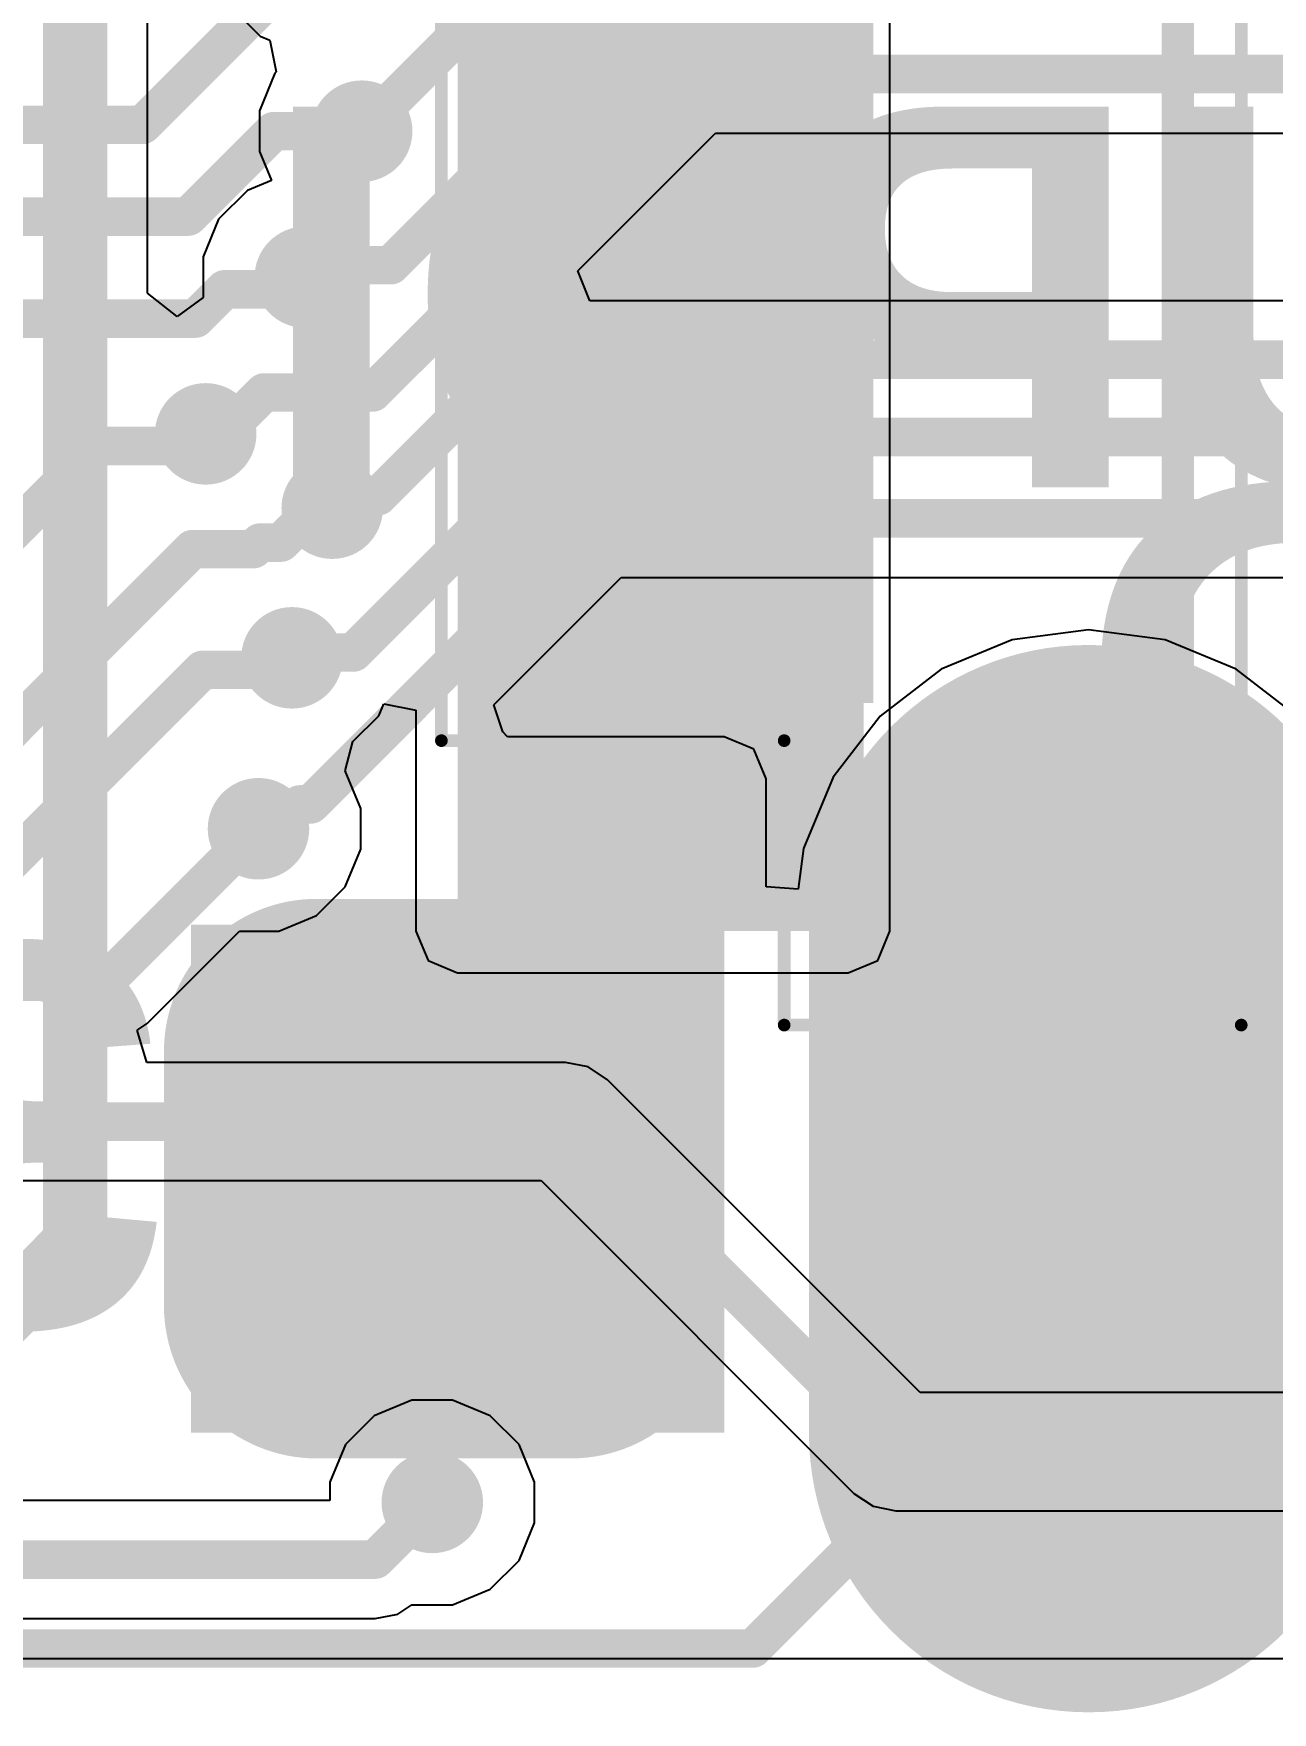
# Model space of a CAD drawing. Header units: inches. Extents: x -0.01 to 1.52, y -0.01 to 0.64.
# Drawn here: x 0.6252 to 0.8173, y 0.0019 to 0.2622 of the extents above; entities that cross this region are included whole.
import ezdxf

# ---------------------------------------------------------------- set-up
doc = ezdxf.new("R2010")
doc.units = ezdxf.units.IN
doc.header["$MEASUREMENT"] = 0
for name, color, linetype in [('Bottom Layer', 5, 'Continuous'), ('Bottom Overlay', 54, 'Continuous'), ('Bottom Paste', 16, 'Continuous'), ('Bottom Solder', 6, 'Continuous'), ('Mechanical 13', 56, 'Continuous'), ('Mechanical 15', 56, 'Continuous'), ('Top Layer', 1, 'Continuous'), ('Top Overlay', 2, 'Continuous'), ('Top Paste', 8, 'Continuous'), ('Top Solder', 216, 'Continuous'), ('Via Holes', 16, 'Continuous')]:
    doc.layers.add(name, color=color, linetype=linetype)
doc.styles.add('Arial_Bold', font='', dxfattribs={"height": 0.2})
doc.styles.get('Arial_Bold').set_extended_font_data('Arial', bold=True)

# ---------------------------------------------------------------- blocks, each defined once
blk = doc.blocks.new('BAT_120TR_5')
at = {"layer": 'Top Layer'}
blk.add_hatch(color=1, dxfattribs=at).paths.add_polyline_path([(-0.02657, 0.07874), (0.02657, 0.07874), (0.02657, -0.07874), (-0.02657, -0.07874)])
at = {"layer": 'Top Paste'}
blk.add_hatch(color=8, dxfattribs=at).paths.add_polyline_path([(-0.02657, 0.07874), (0.02657, 0.07874), (0.02657, -0.07874), (-0.02657, -0.07874)])
at = {"layer": 'Top Solder'}
blk.add_hatch(color=216, dxfattribs=at).paths.add_polyline_path([(-0.03057, 0.08274), (0.03057, 0.08274), (0.03057, -0.08274), (-0.03057, -0.08274)])
at = {"layer": 'Mechanical 13'}
for points in [[(-0.07776, 0.12283, 0.005, 0.005, 0), (-0.07776, -0.12283, 0.005, 0.005, 0)], [(-0.02657, 0.12283, 0.005, 0.005, 0), (-0.07776, 0.12283, 0.005, 0.005, 0)], [(-0.02657, 0.12283, 0.005, 0.005, 0), (-0.02657, 0.07874, 0.005, 0.005, 0)], [(0.02657, 0.07874, 0.005, 0.005, 0), (-0.02657, 0.07874, 0.005, 0.005, 0)], [(0.02657, 0.07874, 0.005, 0.005, 0), (0.02657, -0.07874, 0.005, 0.005, 0)]]:
    blk.add_lwpolyline(points, format="xyseb", dxfattribs=at)
for points in [[(-0.07901, 0.12283, 0.0025, 0.0025, 1), (-0.07651, 0.12283, 0.0025, 0.0025, 1)], [(-0.07901, 0.12283, 0.0025, 0.0025, 1), (-0.07651, 0.12283, 0.0025, 0.0025, 1)], [(-0.02782, 0.12283, 0.0025, 0.0025, 1), (-0.02532, 0.12283, 0.0025, 0.0025, 1)], [(-0.02782, 0.12283, 0.0025, 0.0025, 1), (-0.02532, 0.12283, 0.0025, 0.0025, 1)], [(-0.02782, 0.07874, 0.0025, 0.0025, 1), (-0.02532, 0.07874, 0.0025, 0.0025, 1)], [(-0.02782, 0.07874, 0.0025, 0.0025, 1), (-0.02532, 0.07874, 0.0025, 0.0025, 1)], [(0.02532, 0.07874, 0.0025, 0.0025, 1), (0.02782, 0.07874, 0.0025, 0.0025, 1)], [(0.02532, 0.07874, 0.0025, 0.0025, 1), (0.02782, 0.07874, 0.0025, 0.0025, 1)]]:
    blk.add_lwpolyline(points, format="xyseb", close=True, dxfattribs=at)
at = {"layer": 'Mechanical 15'}
for points in [[(-0.01673, 0.13268, 0.00197, 0.00197, 0), (-0.0876, 0.13268, 0.00197, 0.00197, 0)], [(-0.0876, 0.13268, 0.00197, 0.00197, 0), (-0.0876, -0.13268, 0.00197, 0.00197, 0)], [(-0.01673, 0.13268, 0.00197, 0.00197, 0), (-0.01673, 0.08858, 0.00197, 0.00197, 0)], [(0.03642, 0.08858, 0.00197, 0.00197, 0), (-0.01673, 0.08858, 0.00197, 0.00197, 0)], [(0.03642, 0.08858, 0.00197, 0.00197, 0), (0.03642, -0.08858, 0.00197, 0.00197, 0)]]:
    blk.add_lwpolyline(points, format="xyseb", dxfattribs=at)
for points in [[(-0.08809, 0.13268, 0.000984, 0.000984, 1), (-0.08711, 0.13268, 0.000984, 0.000984, 1)], [(-0.08809, 0.13268, 0.000984, 0.000984, 1), (-0.08711, 0.13268, 0.000984, 0.000984, 1)], [(-0.01722, 0.13268, 0.000984, 0.000984, 1), (-0.01624, 0.13268, 0.000984, 0.000984, 1)], [(-0.01722, 0.13268, 0.000984, 0.000984, 1), (-0.01624, 0.13268, 0.000984, 0.000984, 1)], [(-0.01722, 0.08858, 0.000984, 0.000984, 1), (-0.01624, 0.08858, 0.000984, 0.000984, 1)], [(-0.01722, 0.08858, 0.000984, 0.000984, 1), (-0.01624, 0.08858, 0.000984, 0.000984, 1)], [(0.03593, 0.08858, 0.000984, 0.000984, 1), (0.03691, 0.08858, 0.000984, 0.000984, 1)], [(0.03593, 0.08858, 0.000984, 0.000984, 1), (0.03691, 0.08858, 0.000984, 0.000984, 1)]]:
    blk.add_lwpolyline(points, format="xyseb", close=True, dxfattribs=at)
at = {"layer": 'Top Overlay'}
for points in [[(-0.07776, 0.12283, 0.005, 0.005, 0), (-0.07776, -0.12283, 0.005, 0.005, 0)], [(-0.02657, 0.12283, 0.005, 0.005, 0), (-0.07776, 0.12283, 0.005, 0.005, 0)], [(-0.02657, 0.12283, 0.005, 0.005, 0), (-0.02657, 0.09134, 0.005, 0.005, 0)]]:
    blk.add_lwpolyline(points, format="xyseb", dxfattribs=at)
for points in [[(-0.07901, 0.12283, 0.0025, 0.0025, 1), (-0.07651, 0.12283, 0.0025, 0.0025, 1)], [(-0.07901, 0.12283, 0.0025, 0.0025, 1), (-0.07651, 0.12283, 0.0025, 0.0025, 1)], [(-0.02782, 0.12283, 0.0025, 0.0025, 1), (-0.02532, 0.12283, 0.0025, 0.0025, 1)], [(-0.02782, 0.12283, 0.0025, 0.0025, 1), (-0.02532, 0.12283, 0.0025, 0.0025, 1)], [(-0.02782, 0.09134, 0.0025, 0.0025, 1), (-0.02532, 0.09134, 0.0025, 0.0025, 1)]]:
    blk.add_lwpolyline(points, format="xyseb", close=True, dxfattribs=at)
blk = doc.blocks.new('T____P____SMD_3_P____B_15')
at = {"layer": 'Bottom Layer'}
h = blk.add_hatch(color=5, dxfattribs=at)
edge = h.paths.add_edge_path()
edge.add_arc((-0.01969, 0.11969), 0.01969, 90, 180)
edge.add_line((-0.03937, 0.11969), (-0.03937, 0.08031))
edge.add_arc((-0.01969, 0.08031), 0.01969, 180, 270)
edge.add_line((-0.01969, 0.06063), (0.01969, 0.06063))
edge.add_arc((0.01969, 0.08031), 0.01969, 270, 360)
edge.add_line((0.03937, 0.08031), (0.03937, 0.11969))
edge.add_arc((0.01969, 0.11969), 0.01969, 0, 90)
edge.add_line((0.01969, 0.13937), (-0.01969, 0.13937))
h = blk.add_hatch(color=5, dxfattribs=at)
edge = h.paths.add_edge_path()
edge.add_arc((-0.03937, 0), 0.03937, 90, 270)
edge.add_line((-0.03937, -0.03937), (0.03937, -0.03937))
edge.add_arc((0.03937, 0), 0.03937, 270, 450)
edge.add_line((0.03937, 0.03937), (-0.03937, 0.03937))
h = blk.add_hatch(color=5, dxfattribs=at)
edge = h.paths.add_edge_path()
edge.add_arc((-0.01969, -0.08031), 0.01969, 90, 180)
edge.add_line((-0.03937, -0.08031), (-0.03937, -0.11969))
edge.add_arc((-0.01969, -0.11969), 0.01969, 180, 270)
edge.add_line((-0.01969, -0.13937), (0.01969, -0.13937))
edge.add_arc((0.01969, -0.11969), 0.01969, 270, 360)
edge.add_line((0.03937, -0.11969), (0.03937, -0.08031))
edge.add_arc((0.01969, -0.08031), 0.01969, 0, 90)
edge.add_line((0.01969, -0.06063), (-0.01969, -0.06063))
at = {"layer": 'Bottom Paste'}
h = blk.add_hatch(color=16, dxfattribs=at)
edge = h.paths.add_edge_path()
edge.add_arc((-0.01969, 0.11969), 0.01969, 90, 180)
edge.add_line((-0.03937, 0.11969), (-0.03937, 0.08031))
edge.add_arc((-0.01969, 0.08031), 0.01969, 180, 270)
edge.add_line((-0.01969, 0.06063), (0.01969, 0.06063))
edge.add_arc((0.01969, 0.08031), 0.01969, 270, 360)
edge.add_line((0.03937, 0.08031), (0.03937, 0.11969))
edge.add_arc((0.01969, 0.11969), 0.01969, 0, 90)
edge.add_line((0.01969, 0.13937), (-0.01969, 0.13937))
h = blk.add_hatch(color=16, dxfattribs=at)
edge = h.paths.add_edge_path()
edge.add_arc((-0.03937, 0), 0.03937, 90, 270)
edge.add_line((-0.03937, -0.03937), (0.03937, -0.03937))
edge.add_arc((0.03937, 0), 0.03937, 270, 450)
edge.add_line((0.03937, 0.03937), (-0.03937, 0.03937))
h = blk.add_hatch(color=16, dxfattribs=at)
edge = h.paths.add_edge_path()
edge.add_arc((-0.01969, -0.08031), 0.01969, 90, 180)
edge.add_line((-0.03937, -0.08031), (-0.03937, -0.11969))
edge.add_arc((-0.01969, -0.11969), 0.01969, 180, 270)
edge.add_line((-0.01969, -0.13937), (0.01969, -0.13937))
edge.add_arc((0.01969, -0.11969), 0.01969, 270, 360)
edge.add_line((0.03937, -0.11969), (0.03937, -0.08031))
edge.add_arc((0.01969, -0.08031), 0.01969, 0, 90)
edge.add_line((0.01969, -0.06063), (-0.01969, -0.06063))
at = {"layer": 'Bottom Solder'}
h = blk.add_hatch(color=6, dxfattribs=at)
edge = h.paths.add_edge_path()
edge.add_arc((-0.01969, 0.11969), 0.02369, 90, 180)
edge.add_line((-0.04337, 0.11969), (-0.04337, 0.08031))
edge.add_arc((-0.01969, 0.08031), 0.02369, 180, 270)
edge.add_line((-0.01969, 0.05663), (0.01969, 0.05663))
edge.add_arc((0.01969, 0.08031), 0.02369, 270, 360)
edge.add_line((0.04337, 0.08031), (0.04337, 0.11969))
edge.add_arc((0.01969, 0.11969), 0.02369, 0, 90)
edge.add_line((0.01969, 0.14337), (-0.01969, 0.14337))
h = blk.add_hatch(color=6, dxfattribs=at)
edge = h.paths.add_edge_path()
edge.add_arc((-0.03937, 0), 0.04337, 90, 270)
edge.add_line((-0.03937, -0.04337), (0.03937, -0.04337))
edge.add_arc((0.03937, 0), 0.04337, 270, 450)
edge.add_line((0.03937, 0.04337), (-0.03937, 0.04337))
h = blk.add_hatch(color=6, dxfattribs=at)
edge = h.paths.add_edge_path()
edge.add_arc((-0.01969, -0.08031), 0.02369, 90, 180)
edge.add_line((-0.04337, -0.08031), (-0.04337, -0.11969))
edge.add_arc((-0.01969, -0.11969), 0.02369, 180, 270)
edge.add_line((-0.01969, -0.14337), (0.01969, -0.14337))
edge.add_arc((0.01969, -0.11969), 0.02369, 270, 360)
edge.add_line((0.04337, -0.11969), (0.04337, -0.08031))
edge.add_arc((0.01969, -0.08031), 0.02369, 0, 90)
edge.add_line((0.01969, -0.05663), (-0.01969, -0.05663))

msp = doc.modelspace()

# ---------------------------------------------------------------- hatches: boundary and pattern name
at = {"layer": 'Bottom Layer'}
h = msp.add_hatch(color=5, dxfattribs=at)
edge = h.paths.add_edge_path()
edge.add_arc((0.67606, 0.24705), 0.00787, 0, 360)
h = msp.add_hatch(color=5, dxfattribs=at)
edge = h.paths.add_edge_path()
edge.add_arc((0.66732, 0.22441), 0.00787, 0, 360)
h = msp.add_hatch(color=5, dxfattribs=at)
edge = h.paths.add_edge_path()
edge.add_arc((0.65187, 0.20012), 0.00787, 0, 360)
h = msp.add_hatch(color=5, dxfattribs=at)
edge = h.paths.add_edge_path()
edge.add_arc((0.67149, 0.1886), 0.00787, 0, 360)
h = msp.add_hatch(color=5, dxfattribs=at)
edge = h.paths.add_edge_path()
edge.add_arc((0.66525, 0.1654), 0.00787, 0, 360)
h = msp.add_hatch(color=5, dxfattribs=at)
edge = h.paths.add_edge_path()
edge.add_arc((0.66006, 0.1389), 0.00787, 0, 360)
for points in [[(0.69193, 0.04528), (0.73228, 0.04528), (0.73228, 0.14665), (0.69193, 0.14665)], [(0.64961, 0.04528), (0.73228, 0.04528), (0.73228, 0.12402), (0.64961, 0.12402)]]:
    msp.add_hatch(color=5, dxfattribs=at).paths.add_polyline_path(points)
h = msp.add_hatch(color=5, dxfattribs=at)
edge = h.paths.add_edge_path()
edge.add_arc((0.70147, 0.1373), 0.00787, 0, 360)
h = msp.add_hatch(color=5, dxfattribs=at)
edge = h.paths.add_edge_path()
edge.add_arc((0.72017, 0.1373), 0.00787, 0, 360)
h = msp.add_hatch(color=5, dxfattribs=at)
edge = h.paths.add_edge_path()
edge.add_arc((0.68701, 0.03445), 0.00787, 0, 360)
at = {"layer": 'Top Layer'}
msp.add_hatch(color=1, dxfattribs=at).paths.add_polyline_path([(0.69094, 0.12303), (0.7515, 0.12303), (0.7515, 0.43799), (0.69094, 0.43799)])
h = msp.add_hatch(color=1, dxfattribs=at)
edge = h.paths.add_edge_path()
edge.add_arc((0.67606, 0.24705), 0.00787, 0, 360)
h = msp.add_hatch(color=1, dxfattribs=at)
edge = h.paths.add_edge_path()
edge.add_arc((0.66732, 0.22441), 0.00787, 0, 360)
h = msp.add_hatch(color=1, dxfattribs=at)
edge = h.paths.add_edge_path()
edge.add_arc((0.65187, 0.20012), 0.00787, 0, 360)
h = msp.add_hatch(color=1, dxfattribs=at)
edge = h.paths.add_edge_path()
edge.add_arc((0.67149, 0.1886), 0.00787, 0, 360)
h = msp.add_hatch(color=1, dxfattribs=at)
edge = h.paths.add_edge_path()
edge.add_arc((0.66525, 0.1654), 0.00787, 0, 360)
h = msp.add_hatch(color=1, dxfattribs=at)
edge = h.paths.add_edge_path()
edge.add_arc((0.66006, 0.1389), 0.00787, 0, 360)
h = msp.add_hatch(color=1, dxfattribs=at)
edge = h.paths.add_edge_path()
edge.add_arc((0.70147, 0.1373), 0.00787, 0, 360)
h = msp.add_hatch(color=1, dxfattribs=at)
edge = h.paths.add_edge_path()
edge.add_arc((0.72017, 0.1373), 0.00787, 0, 360)
h = msp.add_hatch(color=1, dxfattribs=at)
edge = h.paths.add_edge_path()
edge.add_arc((0.68701, 0.03445), 0.00787, 0, 360)
at = {"layer": 'Via Holes'}
h = msp.add_hatch(color=7, dxfattribs=at)
edge = h.paths.add_edge_path()
edge.add_arc((0.67606, 0.24705), 0.00394, 0, 360)
h = msp.add_hatch(color=7, dxfattribs=at)
edge = h.paths.add_edge_path()
edge.add_arc((0.66732, 0.22441), 0.00394, 0, 360)
h = msp.add_hatch(color=7, dxfattribs=at)
edge = h.paths.add_edge_path()
edge.add_arc((0.65187, 0.20012), 0.00394, 0, 360)
h = msp.add_hatch(color=7, dxfattribs=at)
edge = h.paths.add_edge_path()
edge.add_arc((0.67149, 0.1886), 0.00394, 0, 360)
h = msp.add_hatch(color=7, dxfattribs=at)
edge = h.paths.add_edge_path()
edge.add_arc((0.66525, 0.1654), 0.00394, 0, 360)
h = msp.add_hatch(color=7, dxfattribs=at)
edge = h.paths.add_edge_path()
edge.add_arc((0.66006, 0.1389), 0.00394, 0, 360)
h = msp.add_hatch(color=7, dxfattribs=at)
edge = h.paths.add_edge_path()
edge.add_arc((0.70147, 0.1373), 0.00394, 0, 360)
h = msp.add_hatch(color=7, dxfattribs=at)
edge = h.paths.add_edge_path()
edge.add_arc((0.72017, 0.1373), 0.00394, 0, 360)
h = msp.add_hatch(color=7, dxfattribs=at)
edge = h.paths.add_edge_path()
edge.add_arc((0.68701, 0.03445), 0.00394, 0, 360)

# ---------------------------------------------------------------- linework, layer by layer
at = {"layer": 'Bottom Layer'}
for p, q in [((0.64284, 0.22196), (0.64284, 0.27394)), ((0.65584, 0.26624), (0.6603, 0.26178)), ((0.6603, 0.26178), (0.66184, 0.26114)), ((0.66184, 0.26114), (0.66282, 0.25624)), ((0.66261, 0.25603), (0.6602, 0.2502)), ((0.66282, 0.25624), (0.66261, 0.25603)), ((0.6602, 0.2502), (0.6602, 0.24389)), ((0.71238, 0.22821), (0.73092, 0.24675)), ((0.73092, 0.24675), (0.99362, 0.24675)), ((0.6602, 0.24389), (0.66206, 0.2394)), ((0.65834, 0.23786), (0.65387, 0.2334)), ((0.66206, 0.2394), (0.65834, 0.23786)), ((0.65387, 0.2334), (0.65146, 0.22757)), ((0.65146, 0.22757), (0.65146, 0.22125)), ((0.70955, 0.22539), (0.71238, 0.22821)), ((0.71238, 0.22821), (0.71238, 0.22821)), ((0.71238, 0.22821), (0.71238, 0.22821)), ((0.71146, 0.22077), (0.70955, 0.22539)), ((0.64747, 0.21832), (0.64284, 0.22196)), ((0.65146, 0.22125), (0.64747, 0.21832)), ((0.96555, 0.22077), (0.71146, 0.22077)), ((0.69655, 0.15813), (0.71627, 0.17786)), ((0.71627, 0.17786), (0.90369, 0.17786)), ((0.78878, 0.16976), (0.77694, 0.1682)), ((0.80062, 0.1682), (0.78878, 0.16976)), ((0.77694, 0.1682), (0.76591, 0.16363)), ((0.81165, 0.16363), (0.80062, 0.1682)), ((0.76591, 0.16363), (0.75643, 0.15636)), ((0.82113, 0.15636), (0.81165, 0.16363)), ((0.69796, 0.15395), (0.69655, 0.15813)), ((0.75643, 0.15636), (0.74916, 0.14689)), ((0.69865, 0.15316), (0.69796, 0.15395)), ((0.70463, 0.15316), (0.69865, 0.15316)), ((0.7047, 0.15313), (0.70463, 0.15316)), ((0.71694, 0.15313), (0.7047, 0.15313)), ((0.71702, 0.15316), (0.71694, 0.15313)), ((0.72333, 0.15316), (0.71702, 0.15316)), ((0.7234, 0.15313), (0.72333, 0.15316)), ((0.73228, 0.15313), (0.7234, 0.15313)), ((0.73686, 0.15123), (0.73228, 0.15313)), ((0.73876, 0.14665), (0.73686, 0.15123)), ((0.73876, 0.12987), (0.73876, 0.14665)), ((0.74916, 0.14689), (0.74459, 0.13586)), ((0.74459, 0.13586), (0.74376, 0.12954)), ((0.74376, 0.12954), (0.73876, 0.12987))]:
    msp.add_line(p, q, dxfattribs=at)
for points in [[(0.67606, 0.24705, 0.00598, 0.00598, 0), (0.79811, 0.36909, 0.00598, 0.00598, 0)], [(0.63164, 0.07456, 0.01, 0.01, 0), (0.63164, 0.28518, 0.01, 0.01, 0)], [(0.68057, 0.22628, 0.00598, 0.00598, 0), (0.73874, 0.28445, 0.00598, 0.00598, 0)], [(0.70591, 0.23469, 0.00598, 0.00598, 0), (0.72713, 0.25591, 0.00598, 0.00598, 0)], [(0.72713, 0.25591, 0.00598, 0.00598, 0), (1.00492, 0.25591, 0.00598, 0.00598, 0)], [(0.67775, 0.20654, 0.00598, 0.00598, 0), (0.70591, 0.23469, 0.00598, 0.00598, 0)], [(0.70591, 0.23469, 0.00598, 0.00598, 0), (0.70591, 0.23469, 0.00598, 0.00598, 0)], [(0.66732, 0.22441, 0.00598, 0.00598, 0), (0.66919, 0.22628, 0.00598, 0.00598, 0)], [(0.66919, 0.22628, 0.00598, 0.00598, 0), (0.68057, 0.22628, 0.00598, 0.00598, 0)], [(0.67861, 0.19046, 0.00598, 0.00598, 0), (0.69976, 0.21161, 0.00598, 0.00598, 0)], [(0.69976, 0.21161, 0.00598, 0.00598, 0), (0.96555, 0.21161, 0.00598, 0.00598, 0)], [(0.65451, 0.20012, 0.00598, 0.00598, 0), (0.66093, 0.20654, 0.00598, 0.00598, 0)], [(0.66093, 0.20654, 0.00598, 0.00598, 0), (0.67775, 0.20654, 0.00598, 0.00598, 0)], [(0.65187, 0.20012, 0.00598, 0.00598, 0), (0.65451, 0.20012, 0.00598, 0.00598, 0)], [(0.67478, 0.16623, 0.00598, 0.00598, 0), (0.70819, 0.19965, 0.00598, 0.00598, 0)], [(0.70819, 0.19965, 0.00598, 0.00598, 0), (0.93913, 0.19965, 0.00598, 0.00598, 0)], [(0.67149, 0.1886, 0.00598, 0.00598, 0), (0.67336, 0.19046, 0.00598, 0.00598, 0)], [(0.67336, 0.19046, 0.00598, 0.00598, 0), (0.67861, 0.19046, 0.00598, 0.00598, 0)], [(0.66815, 0.14267, 0.00598, 0.00598, 0), (0.71248, 0.18701, 0.00598, 0.00598, 0)], [(0.71248, 0.18701, 0.00598, 0.00598, 0), (0.90748, 0.18701, 0.00598, 0.00598, 0)], [(0.66525, 0.1654, 0.00598, 0.00598, 0), (0.66608, 0.16623, 0.00598, 0.00598, 0)], [(0.66608, 0.16623, 0.00598, 0.00598, 0), (0.67478, 0.16623, 0.00598, 0.00598, 0)], [(0.6627, 0.1389, 0.00598, 0.00598, 0), (0.66648, 0.14267, 0.00598, 0.00598, 0)], [(0.66648, 0.14267, 0.00598, 0.00598, 0), (0.66815, 0.14267, 0.00598, 0.00598, 0)], [(0.66006, 0.1389, 0.00598, 0.00598, 0), (0.6627, 0.1389, 0.00598, 0.00598, 0)], [(0.68769, 0.08356, 0.01, 0.01, 0), (0.68878, 0.08465, 0.01, 0.01, 0)], [(0.78878, 0.06388, 0.01, 0.01, 0), (0.78878, 0.08465, 0.01, 0.01, 0)], [(0.68701, 0.08287, 0.00598, 0.00598, 0), (0.68769, 0.08356, 0.00598, 0.00598, 0)], [(0.68701, 0.03445, 0.00598, 0.00598, 0), (0.68701, 0.08287, 0.00598, 0.00598, 0)], [(0.59941, 0.04232, 0.01, 0.01, 0), (0.63164, 0.07456, 0.01, 0.01, 0)], [(0.73671, 0.01181, 0.00598, 0.00598, 0), (0.78878, 0.06388, 0.00598, 0.00598, 0)], [(0.52067, 0.01181, 0.00598, 0.00598, 0), (0.73671, 0.01181, 0.00598, 0.00598, 0)]]:
    msp.add_lwpolyline(points, format="xyseb", dxfattribs=at)
for points in [[(0.72563, 0.25591, 0.00299, 0.00299, 1), (0.72862, 0.25591, 0.00299, 0.00299, 1)], [(0.72563, 0.25591, 0.00299, 0.00299, 1), (0.72862, 0.25591, 0.00299, 0.00299, 1)], [(0.67457, 0.24705, 0.00299, 0.00299, 1), (0.67756, 0.24705, 0.00299, 0.00299, 1)], [(0.70441, 0.23469, 0.00299, 0.00299, 1), (0.7074, 0.23469, 0.00299, 0.00299, 1)], [(0.70441, 0.23469, 0.00299, 0.00299, 1), (0.7074, 0.23469, 0.00299, 0.00299, 1)], [(0.70441, 0.23469, 0.00299, 0.00299, 1), (0.7074, 0.23469, 0.00299, 0.00299, 1)], [(0.70441, 0.23469, 0.00299, 0.00299, 1), (0.7074, 0.23469, 0.00299, 0.00299, 1)], [(0.66769, 0.22628, 0.00299, 0.00299, 1), (0.67069, 0.22628, 0.00299, 0.00299, 1)], [(0.66769, 0.22628, 0.00299, 0.00299, 1), (0.67069, 0.22628, 0.00299, 0.00299, 1)], [(0.67907, 0.22628, 0.00299, 0.00299, 1), (0.68207, 0.22628, 0.00299, 0.00299, 1)], [(0.67907, 0.22628, 0.00299, 0.00299, 1), (0.68207, 0.22628, 0.00299, 0.00299, 1)], [(0.66583, 0.22441, 0.00299, 0.00299, 1), (0.66882, 0.22441, 0.00299, 0.00299, 1)], [(0.69826, 0.21161, 0.00299, 0.00299, 1), (0.70126, 0.21161, 0.00299, 0.00299, 1)], [(0.69826, 0.21161, 0.00299, 0.00299, 1), (0.70126, 0.21161, 0.00299, 0.00299, 1)], [(0.65943, 0.20654, 0.00299, 0.00299, 1), (0.66242, 0.20654, 0.00299, 0.00299, 1)], [(0.65943, 0.20654, 0.00299, 0.00299, 1), (0.66242, 0.20654, 0.00299, 0.00299, 1)], [(0.67626, 0.20654, 0.00299, 0.00299, 1), (0.67925, 0.20654, 0.00299, 0.00299, 1)], [(0.67626, 0.20654, 0.00299, 0.00299, 1), (0.67925, 0.20654, 0.00299, 0.00299, 1)], [(0.65038, 0.20012, 0.00299, 0.00299, 1), (0.65337, 0.20012, 0.00299, 0.00299, 1)], [(0.65302, 0.20012, 0.00299, 0.00299, 1), (0.65601, 0.20012, 0.00299, 0.00299, 1)], [(0.65302, 0.20012, 0.00299, 0.00299, 1), (0.65601, 0.20012, 0.00299, 0.00299, 1)], [(0.70669, 0.19965, 0.00299, 0.00299, 1), (0.70969, 0.19965, 0.00299, 0.00299, 1)], [(0.70669, 0.19965, 0.00299, 0.00299, 1), (0.70969, 0.19965, 0.00299, 0.00299, 1)], [(0.67187, 0.19046, 0.00299, 0.00299, 1), (0.67486, 0.19046, 0.00299, 0.00299, 1)], [(0.67187, 0.19046, 0.00299, 0.00299, 1), (0.67486, 0.19046, 0.00299, 0.00299, 1)], [(0.67711, 0.19046, 0.00299, 0.00299, 1), (0.68011, 0.19046, 0.00299, 0.00299, 1)], [(0.67711, 0.19046, 0.00299, 0.00299, 1), (0.68011, 0.19046, 0.00299, 0.00299, 1)], [(0.67, 0.1886, 0.00299, 0.00299, 1), (0.67299, 0.1886, 0.00299, 0.00299, 1)], [(0.71098, 0.18701, 0.00299, 0.00299, 1), (0.71398, 0.18701, 0.00299, 0.00299, 1)], [(0.71098, 0.18701, 0.00299, 0.00299, 1), (0.71398, 0.18701, 0.00299, 0.00299, 1)], [(0.66458, 0.16623, 0.00299, 0.00299, 1), (0.66757, 0.16623, 0.00299, 0.00299, 1)], [(0.66458, 0.16623, 0.00299, 0.00299, 1), (0.66757, 0.16623, 0.00299, 0.00299, 1)], [(0.67328, 0.16623, 0.00299, 0.00299, 1), (0.67627, 0.16623, 0.00299, 0.00299, 1)], [(0.67328, 0.16623, 0.00299, 0.00299, 1), (0.67627, 0.16623, 0.00299, 0.00299, 1)], [(0.66375, 0.1654, 0.00299, 0.00299, 1), (0.66674, 0.1654, 0.00299, 0.00299, 1)], [(0.66498, 0.14267, 0.00299, 0.00299, 1), (0.66797, 0.14267, 0.00299, 0.00299, 1)], [(0.66498, 0.14267, 0.00299, 0.00299, 1), (0.66797, 0.14267, 0.00299, 0.00299, 1)], [(0.66665, 0.14267, 0.00299, 0.00299, 1), (0.66964, 0.14267, 0.00299, 0.00299, 1)], [(0.66665, 0.14267, 0.00299, 0.00299, 1), (0.66964, 0.14267, 0.00299, 0.00299, 1)], [(0.65856, 0.1389, 0.00299, 0.00299, 1), (0.66156, 0.1389, 0.00299, 0.00299, 1)], [(0.66121, 0.1389, 0.00299, 0.00299, 1), (0.6642, 0.1389, 0.00299, 0.00299, 1)], [(0.66121, 0.1389, 0.00299, 0.00299, 1), (0.6642, 0.1389, 0.00299, 0.00299, 1)], [(0.68519, 0.08356, 0.005, 0.005, 1), (0.69019, 0.08356, 0.005, 0.005, 1)], [(0.68628, 0.08465, 0.005, 0.005, 1), (0.69128, 0.08465, 0.005, 0.005, 1)], [(0.78628, 0.08465, 0.005, 0.005, 1), (0.79128, 0.08465, 0.005, 0.005, 1)], [(0.6862, 0.08356, 0.00299, 0.00299, 1), (0.68919, 0.08356, 0.00299, 0.00299, 1)], [(0.68551, 0.08287, 0.00299, 0.00299, 1), (0.6885, 0.08287, 0.00299, 0.00299, 1)], [(0.68551, 0.08287, 0.00299, 0.00299, 1), (0.6885, 0.08287, 0.00299, 0.00299, 1)], [(0.62914, 0.07456, 0.005, 0.005, 1), (0.63414, 0.07456, 0.005, 0.005, 1)], [(0.62914, 0.07456, 0.005, 0.005, 1), (0.63414, 0.07456, 0.005, 0.005, 1)], [(0.78628, 0.06388, 0.005, 0.005, 1), (0.79128, 0.06388, 0.005, 0.005, 1)], [(0.78728, 0.06388, 0.00299, 0.00299, 1), (0.79028, 0.06388, 0.00299, 0.00299, 1)], [(0.68551, 0.03445, 0.00299, 0.00299, 1), (0.6885, 0.03445, 0.00299, 0.00299, 1)], [(0.73522, 0.01181, 0.00299, 0.00299, 1), (0.73821, 0.01181, 0.00299, 0.00299, 1)], [(0.73522, 0.01181, 0.00299, 0.00299, 1), (0.73821, 0.01181, 0.00299, 0.00299, 1)]]:
    msp.add_lwpolyline(points, format="xyseb", close=True, dxfattribs=at)
at = {"layer": 'Top Layer'}
for p, q in [((0.75797, 0.12303), (0.75797, 0.43799)), ((0.67471, 0.15243), (0.6787, 0.15641)), ((0.6787, 0.15641), (0.67947, 0.15827)), ((0.67947, 0.15827), (0.68447, 0.15728)), ((0.68447, 0.15728), (0.68447, 0.12303)), ((0.67351, 0.14788), (0.67471, 0.15243)), ((0.67593, 0.14205), (0.67351, 0.14788)), ((0.67593, 0.13574), (0.67593, 0.14205)), ((0.67351, 0.12991), (0.67593, 0.13574)), ((0.66905, 0.12545), (0.67351, 0.12991)), ((0.66322, 0.12303), (0.66905, 0.12545)), ((0.6428, 0.10869), (0.65714, 0.12303)), ((0.65714, 0.12303), (0.66322, 0.12303)), ((0.68447, 0.12303), (0.68636, 0.11845)), ((0.75608, 0.11845), (0.75797, 0.12303)), ((0.68636, 0.11845), (0.69094, 0.11655)), ((0.7515, 0.11655), (0.75608, 0.11845)), ((0.69094, 0.11655), (0.7515, 0.11655)), ((0.64124, 0.10765), (0.6428, 0.10869)), ((0.64276, 0.10265), (0.64124, 0.10765)), ((0.70768, 0.10265), (0.64276, 0.10265)), ((0.71118, 0.10196), (0.70768, 0.10265)), ((0.70768, 0.10265), (0.70768, 0.10265)), ((0.71415, 0.09997), (0.71118, 0.10196)), ((0.76265, 0.05148), (0.71415, 0.09997)), ((0.54342, 0.08435), (0.70389, 0.08435)), ((0.70389, 0.08435), (0.75239, 0.03585)), ((0.68385, 0.05031), (0.67802, 0.0479)), ((0.69016, 0.05031), (0.68385, 0.05031)), ((0.696, 0.0479), (0.69016, 0.05031)), ((0.96112, 0.05148), (0.76265, 0.05148)), ((0.67802, 0.0479), (0.67356, 0.04344)), ((0.70046, 0.04344), (0.696, 0.0479)), ((0.67356, 0.04344), (0.67114, 0.0376)), ((0.70287, 0.0376), (0.70046, 0.04344)), ((0.67114, 0.0376), (0.67114, 0.03474)), ((0.70287, 0.03129), (0.70287, 0.0376)), ((0.67114, 0.03474), (0.5333, 0.03474)), ((0.75239, 0.03585), (0.75239, 0.03585)), ((0.75239, 0.03585), (0.75536, 0.03387)), ((0.75536, 0.03387), (0.75886, 0.03317)), ((0.70046, 0.02546), (0.70287, 0.03129)), ((0.75886, 0.03317), (0.96112, 0.03317)), ((0.696, 0.021), (0.70046, 0.02546)), ((0.69016, 0.01858), (0.696, 0.021)), ((0.68165, 0.01714), (0.68383, 0.01859)), ((0.68383, 0.01859), (0.68385, 0.01858)), ((0.68385, 0.01858), (0.69016, 0.01858)), ((0.44815, 0.01644), (0.67815, 0.01644)), ((0.67815, 0.01644), (0.68165, 0.01714)), ((0.67815, 0.01644), (0.67815, 0.01644)), ((1.14222, 0.0102), (0.44815, 0.0102))]:
    msp.add_line(p, q, dxfattribs=at)
for points in [[(0.64209, 0.24803, 0.00598, 0.00598, 0), (0.66929, 0.27523, 0.00598, 0.00598, 0)], [(0.51575, 0.24803, 0.00598, 0.00598, 0), (0.64209, 0.24803, 0.00598, 0.00598, 0)], [(0.64916, 0.23381, 0.00598, 0.00598, 0), (0.6624, 0.24705, 0.00598, 0.00598, 0)], [(0.6624, 0.24705, 0.00598, 0.00598, 0), (0.67606, 0.24705, 0.00598, 0.00598, 0)], [(0.52078, 0.23381, 0.00598, 0.00598, 0), (0.64916, 0.23381, 0.00598, 0.00598, 0)], [(0.66545, 0.22254, 0.00598, 0.00598, 0), (0.66732, 0.22441, 0.00598, 0.00598, 0)], [(0.65028, 0.218, 0.00598, 0.00598, 0), (0.65482, 0.22254, 0.00598, 0.00598, 0)], [(0.65482, 0.22254, 0.00598, 0.00598, 0), (0.66545, 0.22254, 0.00598, 0.00598, 0)], [(0.55021, 0.218, 0.00598, 0.00598, 0), (0.65028, 0.218, 0.00598, 0.00598, 0)], [(0.65, 0.19825, 0.00598, 0.00598, 0), (0.65187, 0.20012, 0.00598, 0.00598, 0)], [(0.60532, 0.16831, 0.00598, 0.00598, 0), (0.63526, 0.19825, 0.00598, 0.00598, 0)], [(0.63526, 0.19825, 0.00598, 0.00598, 0), (0.65, 0.19825, 0.00598, 0.00598, 0)], [(0.66353, 0.18327, 0.00598, 0.00598, 0), (0.66885, 0.1886, 0.00598, 0.00598, 0)], [(0.66885, 0.1886, 0.00598, 0.00598, 0), (0.67149, 0.1886, 0.00598, 0.00598, 0)], [(0.61818, 0.15059, 0.00598, 0.00598, 0), (0.64983, 0.18225, 0.00598, 0.00598, 0)], [(0.64983, 0.18225, 0.00598, 0.00598, 0), (0.65928, 0.18225, 0.00598, 0.00598, 0)], [(0.65928, 0.18225, 0.00598, 0.00598, 0), (0.6603, 0.18327, 0.00598, 0.00598, 0)], [(0.6603, 0.18327, 0.00598, 0.00598, 0), (0.66353, 0.18327, 0.00598, 0.00598, 0)], [(0.66338, 0.16353, 0.00598, 0.00598, 0), (0.66525, 0.1654, 0.00598, 0.00598, 0)], [(0.62074, 0.13287, 0.00598, 0.00598, 0), (0.6514, 0.16353, 0.00598, 0.00598, 0)], [(0.6514, 0.16353, 0.00598, 0.00598, 0), (0.66338, 0.16353, 0.00598, 0.00598, 0)], [(0.63632, 0.11516, 0.00598, 0.00598, 0), (0.66006, 0.1389, 0.00598, 0.00598, 0)], [(0.55413, 0.11516, 0.00598, 0.00598, 0), (0.63632, 0.11516, 0.00598, 0.00598, 0)], [(0.53247, 0.0935, 0.00598, 0.00598, 0), (0.70768, 0.0935, 0.00598, 0.00598, 0)], [(0.70768, 0.0935, 0.00598, 0.00598, 0), (0.75886, 0.04232, 0.00598, 0.00598, 0)], [(0.75886, 0.04232, 0.00598, 0.00598, 0), (0.97441, 0.04232, 0.00598, 0.00598, 0)], [(0.67815, 0.02559, 0.00598, 0.00598, 0), (0.68701, 0.03445, 0.00598, 0.00598, 0)], [(0.44268, 0.02559, 0.00598, 0.00598, 0), (0.67815, 0.02559, 0.00598, 0.00598, 0)]]:
    msp.add_lwpolyline(points, format="xyseb", dxfattribs=at)
for points in [[(0.6406, 0.24803, 0.00299, 0.00299, 1), (0.64359, 0.24803, 0.00299, 0.00299, 1)], [(0.6406, 0.24803, 0.00299, 0.00299, 1), (0.64359, 0.24803, 0.00299, 0.00299, 1)], [(0.66091, 0.24705, 0.00299, 0.00299, 1), (0.6639, 0.24705, 0.00299, 0.00299, 1)], [(0.66091, 0.24705, 0.00299, 0.00299, 1), (0.6639, 0.24705, 0.00299, 0.00299, 1)], [(0.67457, 0.24705, 0.00299, 0.00299, 1), (0.67756, 0.24705, 0.00299, 0.00299, 1)], [(0.64767, 0.23381, 0.00299, 0.00299, 1), (0.65066, 0.23381, 0.00299, 0.00299, 1)], [(0.64767, 0.23381, 0.00299, 0.00299, 1), (0.65066, 0.23381, 0.00299, 0.00299, 1)], [(0.66583, 0.22441, 0.00299, 0.00299, 1), (0.66882, 0.22441, 0.00299, 0.00299, 1)], [(0.65333, 0.22254, 0.00299, 0.00299, 1), (0.65632, 0.22254, 0.00299, 0.00299, 1)], [(0.65333, 0.22254, 0.00299, 0.00299, 1), (0.65632, 0.22254, 0.00299, 0.00299, 1)], [(0.66396, 0.22254, 0.00299, 0.00299, 1), (0.66695, 0.22254, 0.00299, 0.00299, 1)], [(0.66396, 0.22254, 0.00299, 0.00299, 1), (0.66695, 0.22254, 0.00299, 0.00299, 1)], [(0.64878, 0.218, 0.00299, 0.00299, 1), (0.65177, 0.218, 0.00299, 0.00299, 1)], [(0.64878, 0.218, 0.00299, 0.00299, 1), (0.65177, 0.218, 0.00299, 0.00299, 1)], [(0.65038, 0.20012, 0.00299, 0.00299, 1), (0.65337, 0.20012, 0.00299, 0.00299, 1)], [(0.63377, 0.19825, 0.00299, 0.00299, 1), (0.63676, 0.19825, 0.00299, 0.00299, 1)], [(0.63377, 0.19825, 0.00299, 0.00299, 1), (0.63676, 0.19825, 0.00299, 0.00299, 1)], [(0.64851, 0.19825, 0.00299, 0.00299, 1), (0.6515, 0.19825, 0.00299, 0.00299, 1)], [(0.64851, 0.19825, 0.00299, 0.00299, 1), (0.6515, 0.19825, 0.00299, 0.00299, 1)], [(0.66736, 0.1886, 0.00299, 0.00299, 1), (0.67035, 0.1886, 0.00299, 0.00299, 1)], [(0.66736, 0.1886, 0.00299, 0.00299, 1), (0.67035, 0.1886, 0.00299, 0.00299, 1)], [(0.67, 0.1886, 0.00299, 0.00299, 1), (0.67299, 0.1886, 0.00299, 0.00299, 1)], [(0.64834, 0.18225, 0.00299, 0.00299, 1), (0.65133, 0.18225, 0.00299, 0.00299, 1)], [(0.64834, 0.18225, 0.00299, 0.00299, 1), (0.65133, 0.18225, 0.00299, 0.00299, 1)], [(0.65778, 0.18225, 0.00299, 0.00299, 1), (0.66077, 0.18225, 0.00299, 0.00299, 1)], [(0.65778, 0.18225, 0.00299, 0.00299, 1), (0.66077, 0.18225, 0.00299, 0.00299, 1)], [(0.65881, 0.18327, 0.00299, 0.00299, 1), (0.6618, 0.18327, 0.00299, 0.00299, 1)], [(0.65881, 0.18327, 0.00299, 0.00299, 1), (0.6618, 0.18327, 0.00299, 0.00299, 1)], [(0.66203, 0.18327, 0.00299, 0.00299, 1), (0.66503, 0.18327, 0.00299, 0.00299, 1)], [(0.66203, 0.18327, 0.00299, 0.00299, 1), (0.66503, 0.18327, 0.00299, 0.00299, 1)], [(0.66375, 0.1654, 0.00299, 0.00299, 1), (0.66674, 0.1654, 0.00299, 0.00299, 1)], [(0.6499, 0.16353, 0.00299, 0.00299, 1), (0.65289, 0.16353, 0.00299, 0.00299, 1)], [(0.6499, 0.16353, 0.00299, 0.00299, 1), (0.65289, 0.16353, 0.00299, 0.00299, 1)], [(0.66188, 0.16353, 0.00299, 0.00299, 1), (0.66487, 0.16353, 0.00299, 0.00299, 1)], [(0.66188, 0.16353, 0.00299, 0.00299, 1), (0.66487, 0.16353, 0.00299, 0.00299, 1)], [(0.65856, 0.1389, 0.00299, 0.00299, 1), (0.66156, 0.1389, 0.00299, 0.00299, 1)], [(0.63483, 0.11516, 0.00299, 0.00299, 1), (0.63782, 0.11516, 0.00299, 0.00299, 1)], [(0.63483, 0.11516, 0.00299, 0.00299, 1), (0.63782, 0.11516, 0.00299, 0.00299, 1)], [(0.70618, 0.0935, 0.00299, 0.00299, 1), (0.70918, 0.0935, 0.00299, 0.00299, 1)], [(0.70618, 0.0935, 0.00299, 0.00299, 1), (0.70918, 0.0935, 0.00299, 0.00299, 1)], [(0.75736, 0.04232, 0.00299, 0.00299, 1), (0.76035, 0.04232, 0.00299, 0.00299, 1)], [(0.75736, 0.04232, 0.00299, 0.00299, 1), (0.76035, 0.04232, 0.00299, 0.00299, 1)], [(0.68551, 0.03445, 0.00299, 0.00299, 1), (0.6885, 0.03445, 0.00299, 0.00299, 1)], [(0.67665, 0.02559, 0.00299, 0.00299, 1), (0.67965, 0.02559, 0.00299, 0.00299, 1)], [(0.67665, 0.02559, 0.00299, 0.00299, 1), (0.67965, 0.02559, 0.00299, 0.00299, 1)]]:
    msp.add_lwpolyline(points, format="xyseb", close=True, dxfattribs=at)

# ---------------------------------------------------------------- block references
for name, p, rotation in [('BAT_120TR_5', (0.72484, 0.24114), 180), ('T____P____SMD_3_P____B_15', (0.78878, 0.08465), 270)]:
    msp.add_blockref(name, p, dxfattribs=dict(rotation=rotation))

# ---------------------------------------------------------------- texts
at = {"layer": 'Bottom Overlay', "style": 'Arial_Bold', "text_generation_flag": 2}
for s, p in [('UPDI', (0.85699, 0.19181)), ('GND', (0.97053, 0.13374)), ('3V', (0.64617, 0.06189))]:
    msp.add_text(s, height=0.059055, dxfattribs=at).set_placement(p)

doc.saveas('drawing.dxf')
